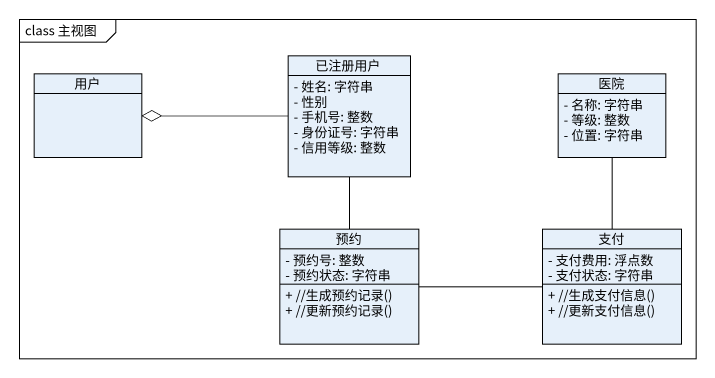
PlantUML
@startuml
mainframe class 主视图
hide circle
hide empty members
skinparam classAttributeIconSize 0
class 已注册用户 {
  - 姓名: 字符串
  - 性别
  - 手机号: 整数
  - 身份证号: 字符串
  - 信用等级: 整数
}
class 用户
class 医院 {
  - 名称: 字符串
  - 等级: 整数
  - 位置: 字符串
}
class 预约 {
  - 预约号: 整数
  - 预约状态: 字符串
  + //生成预约记录()
  + //更新预约记录()
}
class 支付 {
  - 支付费用: 浮点数
  - 支付状态: 字符串
  + //生成支付信息()
  + //更新支付信息()
}
已注册用户 -left-o 用户
已注册用户 -- 预约
医院 -- 支付
预约 -right- 支付
@enduml
